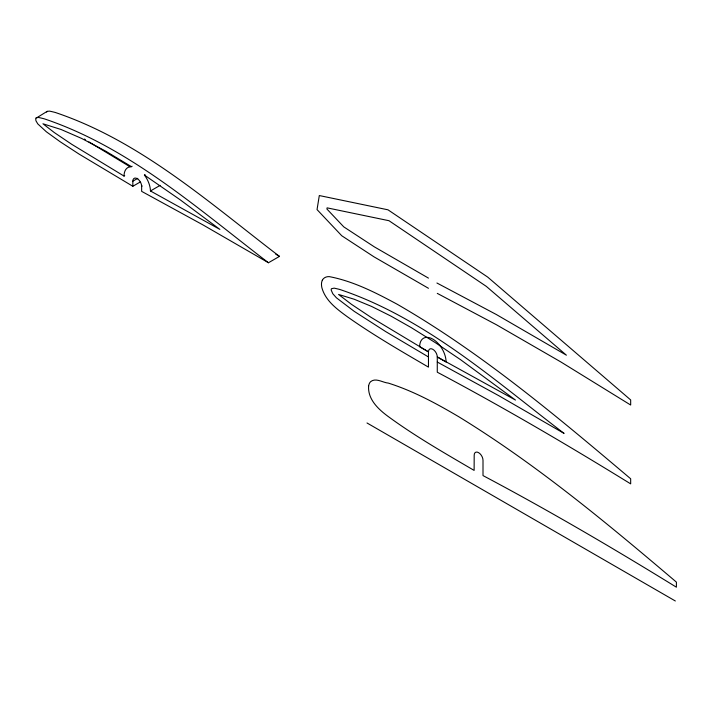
<?xml version="1.0" encoding="UTF-8"?>
<svg xmlns="http://www.w3.org/2000/svg" width="712" height="712" viewBox="0 0 712 712"><rect width="100%" height="100%" fill="white"/><g stroke="black" fill="none" stroke-linecap="round" stroke-linejoin="round"><path stroke-width="1.07" d="M132.841 186.277L132.841 181.186A6.23 3.596 60 0 1 137.247 178.641A6.23 3.596 60 0 1 141.644 186.277L141.644 191.359L203.143 225.001L268.46 262.746L279.478 256.391C209.319 202.76 140.415 141.083 55.331 112.487A193.886 111.944 60 0 0 49.537 111.117L47.161 111.357L35.662 118.441L35.947 120.791L37.789 123.906L46.378 131.8L60.28 141.83L79.148 154.13L132.841 186.277L140.175 182.032M46.672 112.087L47.161 111.357M131.453 166.67L105.367 150.962L81.764 138.493L61.09 129.495L42.951 123.781L54.281 132.539L71.77 144.331L124.03 176.078A18.69 10.787 60 0 1 131.453 166.67L132.147 166.27M124.03 176.078L124.716 175.677M132.841 181.186L137.79 178.329M144.429 175.072L180.243 199.85L219.866 229.398L150.455 190.967A18.69 10.787 60 0 0 144.429 175.072L145.115 174.671M141.644 186.277L142.195 185.957M150.455 190.967L160.084 185.396M36.152 117.711L38.528 117.471A193.886 111.944 60 0 1 44.322 118.842C129.406 147.446 198.31 209.106 268.46 262.746M436.919 283.002L496.282 314.49L566.405 355.19L486.296 286.358L389.001 220.711L327.093 207.851L326.906 209.025L343.789 226.888L374.378 246.886L428.464 278.116M437.275 293.371L496.46 324.77L560.923 361.99L630.672 405.03L630.672 399.939L487.72 277.11L387.987 209.817L319.305 195.551L317.045 209.604L341.751 235.752L374.085 256.89L428.464 288.289M437.275 362.034L498.765 395.685L564.091 433.421C493.932 379.79 425.028 318.122 339.944 289.517A193.886 111.944 60 0 0 334.151 288.146L331.472 288.716A2.99 1.727 60 0 0 331.222 290.167L332.815 293.762L336.429 297.812L354.256 311.375L385.806 331.659L428.464 356.952M367 422.973L675.341 600.99M130.1 166.831L88.911 141.893M275.758 254.193L279.478 256.391M84.479 139.062L85.324 139.605M368.594 386.207C367.73 399.743 379.007 409.898 389.037 417.116C416.111 436.848 445.258 453.491 474.121 470.409L474.192 455.19A6.23 3.596 60 0 1 478.598 452.654A6.23 3.596 60 0 1 483.003 460.281L483.003 475.58L483.902 476.061C549.37 510.798 613.326 548.311 676.4 587.195L676.4 582.113C607.033 523.195 536.723 464.624 459.017 416.885C436.509 403.588 413.325 390.986 388.298 383.092C382.736 382.638 375.803 377.431 370.605 381.685A15.575 8.998 60 0 0 368.602 386.207M322.322 280.252L321.762 281.827A13.386 7.734 60 0 0 321.922 287.853C325.544 300.891 337.185 309.32 347.572 316.911C373.524 335.21 401.052 351.132 428.464 367.125L428.464 351.862L371.13 317.41L351.452 304.318L338.574 294.457L354.167 299.227L371.539 306.409L391.093 316.173L411.358 327.671L435.566 342.81L460.45 359.605L515.488 400.073L437.275 356.952A6.23 3.596 60 0 0 432.869 349.325A6.23 3.596 60 0 0 428.464 351.862L419.653 346.78A18.69 10.787 60 0 1 432.869 339.152A18.69 10.787 60 0 1 446.086 362.034L437.275 356.952L437.275 372.207C503.028 407.13 567.304 444.795 630.672 483.866L630.672 478.776C556.455 416.066 481.561 352.876 397.109 304.193C375.633 292.659 353.446 281.222 329.3 276.63C326.532 276.443 323.551 277.635 322.322 280.252"/></g></svg>
